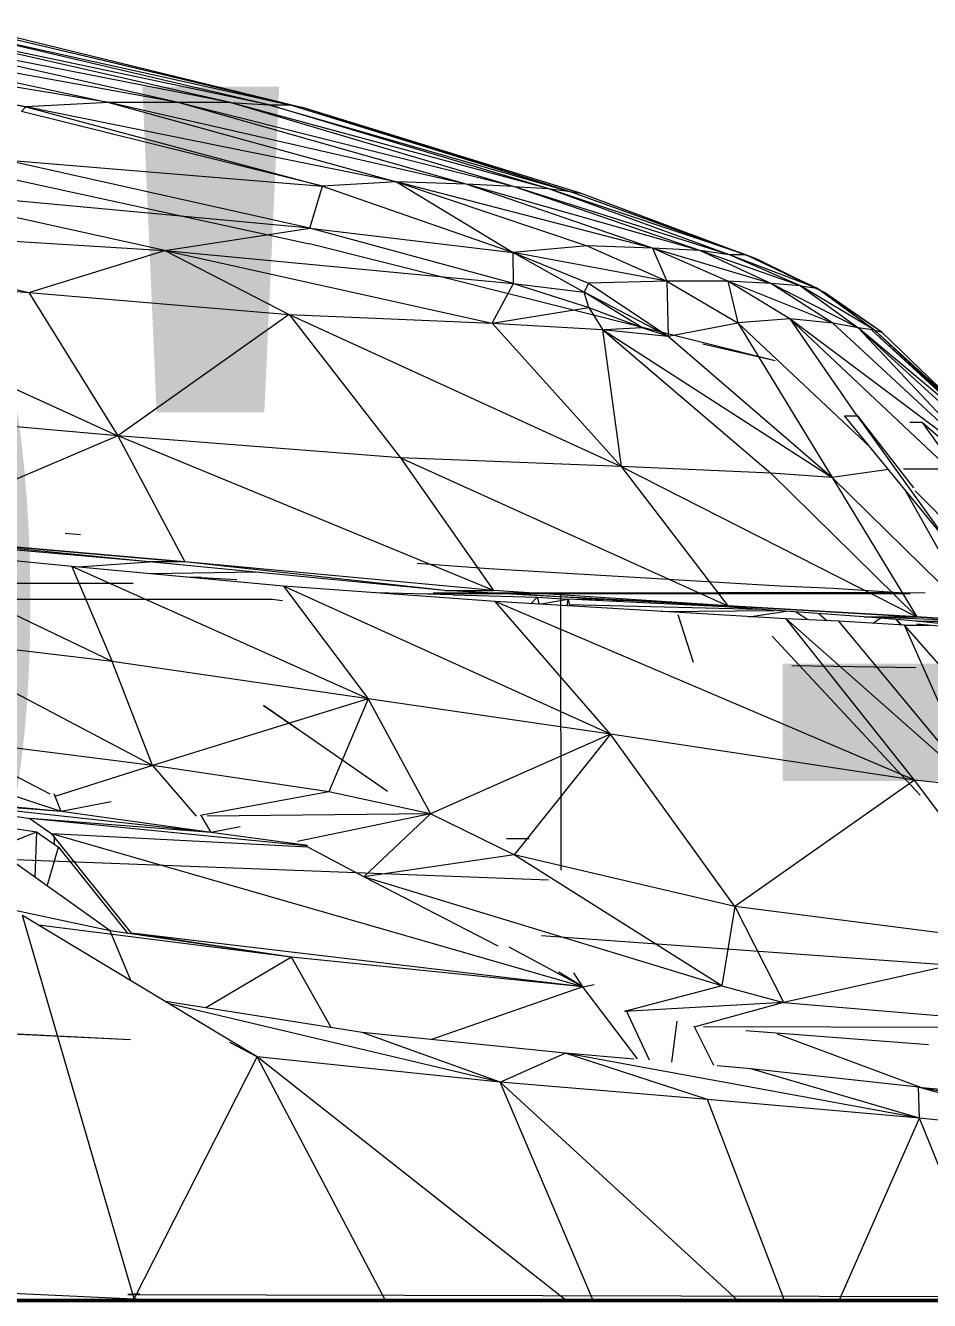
# Model space of a CAD drawing. Header units: inches. Extents: x -4169 to 1833, y -300 to 585.
# Drawn here: x -1926.53 to -1918.68, y 0 to 11.08 of the extents above; entities that cross this region are included whole.
import ezdxf

# ---------------------------------------------------------------- set-up
doc = ezdxf.new("R2010")
doc.units = ezdxf.units.IN
doc.header["$MEASUREMENT"] = 0
doc.linetypes.add('Aligning Line 1_8_', pattern=[0.25, 0.125, -0.125])
doc.linetypes.add('Grid Line 1_2_', pattern=[0.875, 0.5, -0.125, 0.125, -0.125])
for name, color, linetype, lineweight in [('0-1', 7, 'Continuous', 5), ('0-4', 7, 'Continuous', 9), ('A-FLOR-1', 53, 'Continuous', 50), ('A-FLOR-LEVL', 51, 'Continuous', 9), ('A-FLOR-LEVL-1', 51, 'Grid Line 1_2_', 9), ('A-GENM', 5, 'Continuous', 9), ('G-ANNO-SYMB', 111, 'Aligning Line 1_8_', 9), ('G-ANNO-SYMB-2', 147, 'Aligning Line 1_8_', 9)]:
    doc.layers.add(name, color=color, linetype=linetype, lineweight=lineweight)
doc.styles.add('Century Gothic', font='ufonts.com_century-gothic.ttf', dxfattribs={"height": 9})

# ---------------------------------------------------------------- blocks, each defined once
blk = doc.blocks.new('CTR - 2nd Phase_rvt-1-BUILDING SECTION - NORTH_SOUTH THRU PARKING RAMP - LOOKING WEST')
at = {"layer": 'A-FLOR-1'}
blk.add_line((-1910.948, 0), (-1941.224, 0), dxfattribs=at)
at = {"layer": 'A-FLOR-LEVL-1'}
blk.add_line((-4168.714, 0), (-1814.206, 0), dxfattribs=at)
at = {"layer": 'A-FLOR-LEVL', "insert": (-1932.82, 10.551), "char_height": 9, "width": 129.987, "attachment_point": 1, "style": 'Century Gothic'}
blk.add_mtext('0\' - 0" - 1ST FLOOR', dxfattribs=at)
blk = doc.blocks.new('Land_Rover_Evoque_-_SUV_Car_Vehicle_Automobile_13067 - Land Rover EVOQUE_dwg-1230547-BUILDING SECTION - NORTH_SOUTH THRU PARKING RAMP - LOOKING WEST')
at = {"layer": 'A-GENM'}
for p, q in [((-1925.808, 10.413), (-1929.531, 11.026)), ((-1929.531, 11.026), (-1926.529, 10.375)), ((-1925.204, 10.413), (-1928.811, 11.064)), ((-1928.811, 11.064), (-1925.808, 10.413)), ((-1924.754, 10.413), (-1928.168, 11.083)), ((-1925.204, 10.413), (-1928.168, 11.083)), ((-1924.754, 10.413), (-1927.679, 11.082)), ((-1924.418, 10.393), (-1927.679, 11.082)), ((-1924.418, 10.393), (-1927.345, 11.082)), ((-1927.345, 11.082), (-1924.238, 10.392)), ((-1924.238, 10.392), (-1927.127, 11.081)), ((-1927.127, 11.081), (-1924.134, 10.372)), ((-1927.022, 11.08), (-1924.134, 10.372)), ((-1926.529, 10.375), (-1929.569, 10.949)), ((-1930.957, 10.69), (-1924.064, 9.185)), ((-1926.529, 10.375), (-1926.566, 10.336)), ((-1923.949, 9.686), (-1926.566, 10.336)), ((-1925.808, 10.413), (-1926.529, 10.375)), ((-1923.306, 9.724), (-1926.529, 10.375)), ((-1926.529, 10.375), (-1923.949, 9.686)), ((-1922.701, 9.704), (-1925.808, 10.413)), ((-1925.204, 10.413), (-1925.808, 10.413)), ((-1925.808, 10.413), (-1923.306, 9.724)), ((-1922.289, 9.684), (-1925.204, 10.413)), ((-1924.754, 10.413), (-1925.204, 10.413)), ((-1922.701, 9.704), (-1925.204, 10.413)), ((-1922.289, 9.684), (-1924.754, 10.413)), ((-1921.993, 9.665), (-1924.754, 10.413)), ((-1924.754, 10.413), (-1924.418, 10.393)), ((-1921.993, 9.665), (-1924.418, 10.393)), ((-1924.418, 10.393), (-1921.812, 9.644)), ((-1924.418, 10.393), (-1924.238, 10.392)), ((-1921.812, 9.644), (-1924.238, 10.392)), ((-1924.238, 10.392), (-1924.134, 10.372)), ((-1921.708, 9.625), (-1924.134, 10.372)), ((-1921.812, 9.644), (-1924.134, 10.372)), ((-1924.061, 9.32), (-1926.717, 9.914)), ((-1926.717, 9.914), (-1923.949, 9.686)), ((-1925.32, 9.128), (-1927.745, 9.664)), ((-1924.061, 9.32), (-1927.745, 9.664)), ((-1924.061, 9.32), (-1923.949, 9.686)), ((-1923.306, 9.724), (-1923.949, 9.686)), ((-1923.949, 9.686), (-1922.294, 9.11)), ((-1921.083, 9.148), (-1923.306, 9.724)), ((-1922.701, 9.704), (-1923.306, 9.724)), ((-1923.306, 9.724), (-1921.65, 9.167)), ((-1923.306, 9.724), (-1922.294, 9.11)), ((-1920.671, 9.128), (-1922.701, 9.704)), ((-1922.289, 9.684), (-1922.701, 9.704)), ((-1921.083, 9.148), (-1922.701, 9.704)), ((-1920.413, 9.09), (-1922.289, 9.684)), ((-1920.671, 9.128), (-1922.289, 9.684)), ((-1922.289, 9.684), (-1921.993, 9.665)), ((-1920.271, 9.089), (-1921.993, 9.665)), ((-1920.413, 9.09), (-1921.993, 9.665)), ((-1921.993, 9.665), (-1921.812, 9.644)), ((-1920.167, 9.049), (-1921.812, 9.644)), ((-1920.271, 9.089), (-1921.812, 9.644)), ((-1921.812, 9.644), (-1921.708, 9.625)), ((-1920.167, 9.049), (-1921.708, 9.625)), ((-1929.081, 9.357), (-1926.503, 8.763)), ((-1929.081, 9.357), (-1925.32, 9.128)), ((-1925.32, 9.128), (-1924.061, 9.32)), ((-1922.291, 8.841), (-1924.061, 9.32)), ((-1924.061, 9.32), (-1922.294, 9.11)), ((-1926.503, 8.763), (-1925.32, 9.128)), ((-1925.32, 9.128), (-1924.239, 8.572)), ((-1925.32, 9.128), (-1922.476, 8.496)), ((-1925.32, 9.128), (-1922.291, 8.841)), ((-1920.017, 8.169), (-1924.064, 9.185)), ((-1921.65, 9.167), (-1922.294, 9.11)), ((-1922.291, 8.841), (-1922.294, 9.11)), ((-1920.957, 8.861), (-1922.294, 9.11)), ((-1922.294, 9.11), (-1921.639, 8.842)), ((-1922.294, 9.11), (-1921.676, 8.765)), ((-1921.083, 9.148), (-1921.65, 9.167)), ((-1921.643, 9.164), (-1920.957, 8.861)), ((-1920.055, 8.841), (-1921.083, 9.148)), ((-1920.671, 9.128), (-1921.083, 9.148)), ((-1920.429, 8.86), (-1921.083, 9.148)), ((-1921.083, 9.148), (-1920.957, 8.861)), ((-1919.797, 8.821), (-1920.671, 9.128)), ((-1920.413, 9.09), (-1920.671, 9.128)), ((-1920.055, 8.841), (-1920.671, 9.128)), ((-1919.797, 8.821), (-1920.413, 9.09)), ((-1919.654, 8.801), (-1920.413, 9.09)), ((-1920.271, 9.089), (-1920.413, 9.09)), ((-1919.654, 8.801), (-1920.271, 9.089)), ((-1919.589, 8.762), (-1920.271, 9.089)), ((-1920.167, 9.049), (-1920.271, 9.089)), ((-1920.252, 9.08), (-1920.167, 9.049)), ((-1920.223, 9.066), (-1920.167, 9.049)), ((-1919.589, 8.762), (-1920.167, 9.049)), ((-1928.883, 8.954), (-1926.503, 8.763)), ((-1928.883, 8.954), (-1925.728, 7.515)), ((-1926.503, 8.763), (-1924.239, 8.572)), ((-1926.503, 8.763), (-1925.728, 7.515)), ((-1922.476, 8.496), (-1922.291, 8.841)), ((-1922.291, 8.841), (-1921.637, 8.631)), ((-1922.291, 8.841), (-1921.676, 8.765)), ((-1921.639, 8.842), (-1921.676, 8.765)), ((-1921.637, 8.631), (-1921.676, 8.765)), ((-1921.175, 8.458), (-1921.676, 8.765)), ((-1920.945, 8.382), (-1921.676, 8.765)), ((-1920.957, 8.861), (-1921.639, 8.842)), ((-1921.639, 8.842), (-1920.945, 8.382)), ((-1920.429, 8.86), (-1920.957, 8.861)), ((-1920.957, 8.861), (-1920.945, 8.382)), ((-1920.957, 8.861), (-1920.34, 8.497)), ((-1919.516, 8.495), (-1920.429, 8.86)), ((-1920.055, 8.841), (-1920.429, 8.86)), ((-1919.889, 8.534), (-1920.429, 8.86)), ((-1920.429, 8.86), (-1920.34, 8.497)), ((-1919.797, 8.821), (-1920.055, 8.841)), ((-1919.296, 8.456), (-1920.055, 8.841)), ((-1919.516, 8.495), (-1920.055, 8.841)), ((-1919.153, 8.436), (-1919.797, 8.821)), ((-1919.797, 8.821), (-1919.296, 8.456)), ((-1919.797, 8.821), (-1919.654, 8.801)), ((-1919.654, 8.801), (-1919.589, 8.762)), ((-1919.153, 8.436), (-1919.654, 8.801)), ((-1919.089, 8.417), (-1919.654, 8.801)), ((-1919.089, 8.417), (-1919.589, 8.762)), ((-1924.239, 8.572), (-1925.728, 7.515)), ((-1924.239, 8.572), (-1922.476, 8.496)), ((-1924.239, 8.572), (-1921.356, 7.249)), ((-1924.239, 8.572), (-1923.273, 7.325)), ((-1922.476, 8.496), (-1921.637, 8.631)), ((-1921.637, 8.631), (-1921.518, 8.439)), ((-1921.637, 8.631), (-1921.175, 8.458)), ((-1919.889, 8.534), (-1920.34, 8.497)), ((-1918.128, 7.21), (-1919.889, 8.534)), ((-1919.516, 8.495), (-1919.889, 8.534)), ((-1919.889, 8.534), (-1919.308, 7.691)), ((-1919.889, 8.534), (-1918.503, 7.229)), ((-1922.476, 8.496), (-1921.518, 8.439)), ((-1922.476, 8.496), (-1921.356, 7.249)), ((-1921.518, 8.439), (-1920.945, 8.382)), ((-1921.518, 8.439), (-1919.521, 7.153)), ((-1921.518, 8.439), (-1920.054, 7.192)), ((-1921.518, 8.439), (-1921.356, 7.249)), ((-1921.5, 8.44), (-1921.175, 8.458)), ((-1921.175, 8.458), (-1920.945, 8.382)), ((-1920.945, 8.382), (-1920.34, 8.497)), ((-1919.188, 7.415), (-1920.34, 8.497)), ((-1920.34, 8.497), (-1919.521, 7.153)), ((-1919.296, 8.456), (-1919.516, 8.495)), ((-1918.128, 7.21), (-1919.516, 8.495)), ((-1919.153, 8.436), (-1919.296, 8.456)), ((-1918.384, 7.689), (-1919.296, 8.456)), ((-1919.296, 8.456), (-1918.403, 7.641)), ((-1919.296, 8.456), (-1918.128, 7.21)), ((-1919.177, 8.435), (-1917.788, 7.168)), ((-1919.177, 8.435), (-1917.778, 7.15)), ((-1919.153, 8.436), (-1918.32, 7.675)), ((-1919.153, 8.436), (-1917.778, 7.15)), ((-1919.153, 8.436), (-1919.089, 8.417)), ((-1920.945, 8.382), (-1919.521, 7.153)), ((-1917.778, 7.15), (-1919.089, 8.417)), ((-1920.017, 8.169), (-1920.644, 8.312)), ((-1925.728, 7.515), (-1928.262, 7.744)), ((-1918.487, 6.558), (-1919.414, 7.691)), ((-1919.414, 7.691), (-1919.302, 7.691)), ((-1919.302, 7.691), (-1918.815, 7.065)), ((-1918.487, 6.558), (-1919.302, 7.691)), ((-1918.739, 7.632), (-1918.845, 7.632)), ((-1917.584, 6.615), (-1918.739, 7.632)), ((-1918.739, 7.632), (-1918.601, 7.439)), ((-1925.728, 7.515), (-1927.759, 6.65)), ((-1923.273, 7.325), (-1925.728, 7.515)), ((-1922.463, 6.173), (-1925.728, 7.515)), ((-1925.728, 7.515), (-1925.148, 6.421)), ((-1921.356, 7.249), (-1923.273, 7.325)), ((-1923.273, 7.325), (-1920.429, 6.039)), ((-1923.273, 7.325), (-1922.463, 6.173)), ((-1920.054, 7.192), (-1921.356, 7.249)), ((-1921.356, 7.249), (-1920.429, 6.039)), ((-1921.356, 7.249), (-1918.784, 5.944)), ((-1919.032, 7.224), (-1919.521, 7.153)), ((-1918.9, 7.23), (-1918.503, 7.229)), ((-1919.521, 7.153), (-1920.054, 7.192)), ((-1920.054, 7.192), (-1918.784, 5.944)), ((-1919.521, 7.153), (-1918.784, 5.944)), ((-1919.521, 7.153), (-1918.25, 5.905)), ((-1918.892, 7.053), (-1918.25, 5.905)), ((-1918.801, 7.038), (-1917.643, 5.867)), ((-1927.759, 6.65), (-1925.148, 6.421)), ((-1925.148, 6.421), (-1927.759, 6.65)), ((-1925.457, 6.421), (-1927.759, 6.65)), ((-1926.187, 6.67), (-1926.052, 6.657)), ((-1925.457, 6.421), (-1928.068, 6.649)), ((-1926.128, 6.38), (-1927.853, 6.551)), ((-1925.778, 5.554), (-1927.853, 6.551)), ((-1924.288, 6.209), (-1926.128, 6.38)), ((-1923.554, 5.229), (-1926.128, 6.38)), ((-1926.128, 6.38), (-1925.778, 5.554)), ((-1925.457, 6.419), (-1926.075, 6.375)), ((-1922.886, 6.173), (-1925.457, 6.421)), ((-1925.148, 6.421), (-1925.457, 6.421)), ((-1924.527, 6.331), (-1925.438, 6.316)), ((-1922.463, 6.173), (-1925.148, 6.421)), ((-1922.463, 6.173), (-1925.148, 6.421)), ((-1922.886, 6.173), (-1925.148, 6.421)), ((-1923.128, 6.41), (-1922.504, 6.364)), ((-1922.504, 6.364), (-1919.973, 6.212)), ((-1926.065, 6.233), (-1927.214, 6.232)), ((-1925.597, 6.233), (-1926.065, 6.233)), ((-1925.002, 6.286), (-1925.129, 6.287)), ((-1925.002, 6.286), (-1924.695, 6.267)), ((-1922.449, 6.076), (-1924.288, 6.209)), ((-1921.447, 4.924), (-1924.288, 6.209)), ((-1924.288, 6.209), (-1923.554, 5.229)), ((-1919.973, 6.212), (-1919.513, 6.193)), ((-1922.815, 6.134), (-1923.485, 6.151)), ((-1923.116, 6.142), (-1918.843, 6.146)), ((-1923.116, 6.142), (-1919.613, 6.145)), ((-1922.988, 6.151), (-1918.714, 6.155)), ((-1922.988, 6.151), (-1922.517, 6.152)), ((-1920.855, 6.058), (-1922.886, 6.173)), ((-1920.429, 6.039), (-1922.886, 6.173)), ((-1922.886, 6.173), (-1922.463, 6.173)), ((-1922.815, 6.134), (-1922.085, 6.115)), ((-1920.429, 6.039), (-1922.463, 6.173)), ((-1920.429, 6.039), (-1922.463, 6.173)), ((-1922.141, 6.057), (-1922.085, 6.115)), ((-1922.085, 6.115), (-1922.067, 6.053)), ((-1922.085, 6.115), (-1922.067, 6.053)), ((-1922.085, 6.115), (-1921.816, 6.096)), ((-1922.053, 6.057), (-1921.816, 6.096)), ((-1921.974, 6.148), (-1921.991, 6.143)), ((-1921.881, 6.152), (-1921.878, 3.741)), ((-1921.823, 6.038), (-1921.816, 6.096)), ((-1921.823, 6.038), (-1921.816, 6.096)), ((-1920.449, 6.029), (-1921.816, 6.096)), ((-1921.816, 6.096), (-1921.804, 6.037)), ((-1921.816, 6.096), (-1921.804, 6.037)), ((-1921.606, 6.1), (-1921.731, 6.092)), ((-1920.519, 6.153), (-1918.942, 6.155)), ((-1919.513, 6.193), (-1918.942, 6.155)), ((-1924.389, 6.094), (-1927.239, 6.093)), ((-1924.297, 6.081), (-1924.389, 6.094)), ((-1919.922, 5.925), (-1922.449, 6.076)), ((-1918.805, 4.523), (-1922.449, 6.076)), ((-1921.447, 4.924), (-1922.449, 6.076)), ((-1921.806, 6.05), (-1920.151, 6.008)), ((-1921.5, 6.094), (-1921.633, 6.087)), ((-1921.314, 6.084), (-1921.473, 6.079)), ((-1921.008, 5.99), (-1920.025, 5.999)), ((-1919.245, 5.943), (-1920.855, 6.058)), ((-1918.784, 5.944), (-1920.855, 6.058)), ((-1920.855, 6.058), (-1920.429, 6.039)), ((-1920.429, 6.039), (-1918.784, 5.944)), ((-1918.784, 5.944), (-1920.429, 6.039)), ((-1920.241, 5.944), (-1919.921, 5.991)), ((-1919.733, 5.917), (-1919.839, 5.986)), ((-1919.733, 5.917), (-1919.839, 5.986)), ((-1920.725, 5.547), (-1920.858, 5.961)), ((-1920.824, 5.854), (-1920.858, 5.961)), ((-1919.463, 5.906), (-1919.922, 5.925)), ((-1918.269, 4.466), (-1919.922, 5.925)), ((-1918.805, 4.523), (-1919.922, 5.925)), ((-1919.637, 5.971), (-1919.566, 5.91)), ((-1919.637, 5.971), (-1919.566, 5.91)), ((-1918.893, 5.869), (-1919.463, 5.906)), ((-1918.269, 4.466), (-1919.463, 5.906)), ((-1919.245, 5.943), (-1918.784, 5.944)), ((-1918.789, 5.905), (-1919.245, 5.943)), ((-1918.25, 5.905), (-1919.245, 5.943)), ((-1919.098, 5.931), (-1919.167, 5.886)), ((-1918.966, 5.92), (-1918.923, 5.87)), ((-1918.962, 5.919), (-1918.916, 5.87)), ((-1918.414, 5.866), (-1918.789, 5.905)), ((-1917.643, 5.867), (-1918.789, 5.905)), ((-1918.789, 5.905), (-1918.25, 5.905)), ((-1918.785, 5.883), (-1918.527, 5.858)), ((-1918.784, 5.944), (-1918.25, 5.905)), ((-1918.25, 5.905), (-1918.784, 5.944)), ((-1925.429, 4.651), (-1927.543, 5.763)), ((-1925.778, 5.554), (-1927.543, 5.763)), ((-1920.043, 5.776), (-1918.755, 4.392)), ((-1918.893, 5.869), (-1918.667, 5.869)), ((-1917.662, 4.467), (-1918.893, 5.869)), ((-1918.269, 4.466), (-1918.893, 5.869)), ((-1923.554, 5.229), (-1925.778, 5.554)), ((-1925.429, 4.651), (-1925.778, 5.554)), ((-1919.872, 5.519), (-1918.794, 5.501)), ((-1923.554, 5.229), (-1925.429, 4.651)), ((-1923.554, 5.229), (-1923.895, 4.421)), ((-1921.447, 4.924), (-1923.554, 5.229)), ((-1923.554, 5.229), (-1923.013, 4.23)), ((-1923.385, 4.424), (-1924.464, 5.172)), ((-1924.464, 5.172), (-1924.156, 4.961)), ((-1925.429, 4.651), (-1927.232, 4.88)), ((-1927.232, 4.88), (-1926.321, 4.405)), ((-1921.447, 4.924), (-1923.013, 4.23)), ((-1921.447, 4.924), (-1922.284, 3.875)), ((-1918.805, 4.523), (-1921.447, 4.924)), ((-1920.367, 3.425), (-1921.447, 4.924)), ((-1925.429, 4.651), (-1926.275, 4.382)), ((-1923.895, 4.421), (-1925.429, 4.651)), ((-1925.429, 4.651), (-1925.049, 4.21)), ((-1921.985, 3.653), (-1943.54, 4.483)), ((-1926.221, 4.25), (-1926.904, 4.477)), ((-1918.805, 4.523), (-1920.367, 3.425)), ((-1918.269, 4.466), (-1918.805, 4.523)), ((-1917.726, 3.083), (-1918.805, 4.523)), ((-1925.796, 3.213), (-1927.412, 4.364)), ((-1926.221, 4.25), (-1927.412, 4.364)), ((-1926.221, 4.25), (-1927.381, 4.343)), ((-1924.917, 4.068), (-1927.369, 4.334)), ((-1926.221, 4.25), (-1926.283, 4.403)), ((-1925.786, 4.336), (-1926.221, 4.25)), ((-1923.895, 4.421), (-1924.995, 4.22)), ((-1923.013, 4.23), (-1923.895, 4.421)), ((-1927.349, 4.319), (-1926.495, 4.191)), ((-1924.917, 4.068), (-1926.221, 4.25)), ((-1924.917, 4.068), (-1925.007, 4.221)), ((-1923.013, 4.23), (-1924.952, 4.211)), ((-1923.013, 4.23), (-1924.167, 3.99)), ((-1923.013, 4.23), (-1923.591, 3.682)), ((-1922.284, 3.875), (-1923.013, 4.23)), ((-1927.157, 4.183), (-1926.435, 4.075)), ((-1926.495, 4.191), (-1926.303, 4.057)), ((-1924.096, 3.952), (-1926.495, 4.191)), ((-1924.917, 4.068), (-1926.495, 4.191)), ((-1924.666, 4.117), (-1924.917, 4.068)), ((-1926.776, 3.937), (-1926.435, 4.075)), ((-1926.435, 4.075), (-1926.451, 3.68)), ((-1926.435, 4.075), (-1926.244, 3.941)), ((-1925.611, 3.193), (-1926.303, 4.057)), ((-1921.689, 2.726), (-1926.303, 4.057)), ((-1924.078, 3.942), (-1926.303, 4.057)), ((-1926.283, 4.032), (-1926.283, 3.968)), ((-1924.082, 3.956), (-1924.917, 4.068)), ((-1922.155, 4.012), (-1922.352, 4.012)), ((-1926.344, 3.603), (-1926.244, 3.941)), ((-1926.244, 3.941), (-1925.648, 3.196)), ((-1923.591, 3.682), (-1924.109, 3.959)), ((-1922.284, 3.875), (-1923.591, 3.682)), ((-1920.367, 3.425), (-1922.284, 3.875)), ((-1920.48, 2.734), (-1922.284, 3.875)), ((-1922.424, 3.08), (-1923.591, 3.682)), ((-1920.48, 2.734), (-1923.591, 3.682)), ((-1925.796, 3.213), (-1926.664, 3.399)), ((-1924.518, 2.119), (-1926.556, 3.347)), ((-1925.587, 0.015), (-1926.556, 3.347)), ((-1920.367, 3.425), (-1920.48, 2.734)), ((-1917.726, 3.083), (-1920.367, 3.425)), ((-1920.367, 3.425), (-1919.944, 2.593)), ((-1924.221, 2.983), (-1926.419, 3.264)), ((-1924.221, 2.983), (-1925.796, 3.213)), ((-1925.616, 2.781), (-1925.796, 3.213)), ((-1921.689, 2.726), (-1925.611, 3.193)), ((-1924.221, 2.983), (-1925.611, 3.193)), ((-1922.048, 3.173), (-1918.002, 2.88)), ((-1921.689, 2.726), (-1922.328, 3.072)), ((-1917.726, 3.083), (-1919.943, 2.59)), ((-1924.221, 2.983), (-1924.964, 2.545)), ((-1921.689, 2.726), (-1924.221, 2.983)), ((-1923.875, 2.373), (-1924.221, 2.983)), ((-1921.689, 2.726), (-1921.897, 2.854)), ((-1921.689, 2.726), (-1921.767, 2.849)), ((-1921.689, 2.726), (-1923.003, 2.269)), ((-1921.689, 2.726), (-1921.589, 2.748)), ((-1921.212, 2.101), (-1921.689, 2.726)), ((-1920.48, 2.734), (-1921.326, 2.513)), ((-1920.48, 2.734), (-1919.943, 2.59)), ((-1925.62, 2.267), (-1931.983, 2.568)), ((-1925.62, 2.267), (-1931.933, 2.572)), ((-1923.605, 2.33), (-1925.316, 2.6)), ((-1923.605, 2.33), (-1925.316, 2.6)), ((-1922.407, 1.899), (-1925.28, 2.578)), ((-1919.943, 2.59), (-1921.326, 2.513)), ((-1919.943, 2.59), (-1920.712, 2.378)), ((-1919.943, 2.59), (-1917.341, 2.372)), ((-1921.108, 2.088), (-1921.312, 2.523)), ((-1921.84, 2.149), (-1923.605, 2.33)), ((-1922.407, 1.899), (-1923.605, 2.33)), ((-1921.84, 2.149), (-1923.605, 2.33)), ((-1920.871, 2.427), (-1920.917, 2.073)), ((-1920.723, 2.387), (-1920.552, 2.047)), ((-1917.341, 2.372), (-1920.638, 2.378)), ((-1918.683, 2.222), (-1920.271, 2.345)), ((-1924.518, 2.119), (-1924.756, 2.244)), ((-1918.751, 1.851), (-1919.996, 2.314)), ((-1925.587, 0.015), (-1924.518, 2.119)), ((-1923.402, 0), (-1924.518, 2.119)), ((-1921.832, 0), (-1924.518, 2.119)), ((-1922.407, 1.899), (-1924.518, 2.119)), ((-1922.407, 1.899), (-1921.84, 2.149)), ((-1921.241, 2.099), (-1921.84, 2.149)), ((-1918.761, 1.585), (-1921.84, 2.149)), ((-1920.604, 1.747), (-1921.84, 2.149)), ((-1921.241, 2.099), (-1921.84, 2.149)), ((-1920.229, 2.015), (-1920.521, 2.04)), ((-1920.229, 2.015), (-1920.521, 2.04)), ((-1918.772, 1.853), (-1920.229, 2.015)), ((-1918.761, 1.585), (-1920.229, 2.015)), ((-1918.772, 1.853), (-1920.229, 2.015)), ((-1921.597, 0), (-1922.407, 1.899)), ((-1920.341, 0), (-1922.407, 1.899)), ((-1920.604, 1.747), (-1922.407, 1.899)), ((-1918.772, 1.853), (-1917.393, 1.728)), ((-1917.152, 1.413), (-1918.772, 1.853)), ((-1918.761, 1.585), (-1918.772, 1.853)), ((-1918.772, 1.853), (-1915.926, 1.384)), ((-1918.772, 1.853), (-1917.393, 1.728)), ((-1919.934, 0), (-1920.604, 1.747)), ((-1918.761, 1.585), (-1920.604, 1.747)), ((-1919.459, 0), (-1918.761, 1.585)), ((-1918.124, 0), (-1918.761, 1.585)), ((-1917.152, 1.413), (-1918.761, 1.585)), ((-1928.087, 0.129), (-1925.587, 0.015)), ((-1925.59, 0.055), (-1925.641, 0.051)), ((-1925.641, 0.051), (-1914.539, 0.026)), ((-1925.537, 0.059), (-1925.59, 0.055)), ((-1925.473, 0), (-1925.587, 0.015))]:
    blk.add_line(p, q, dxfattribs=at)
blk = doc.blocks.new('Land_Rover_Evoque_-_SUV_Car_Vehicle_Automobile_13067 - Land_Rover_Evoque_-_SUV_Car_Vehicle_Automobile_13067-1230553-BUILDING SECTION - NORTH_SOUTH THRU PARKING RAMP - LOOKING WEST')
blk.add_blockref('Land_Rover_Evoque_-_SUV_Car_Vehicle_Automobile_13067 - Land Rover EVOQUE_dwg-1230547-BUILDING SECTION - NORTH_SOUTH THRU PARKING RAMP - LOOKING WEST', (0, 0))
blk = doc.blocks.new('CTR  - Topography_rvt-1-BUILDING SECTION - NORTH_SOUTH THRU PARKING RAMP - LOOKING WEST')
at = {"layer": 'A-FLOR-LEVL-1'}
blk.add_line((-4168.714, 0), (-1814.206, 0), dxfattribs=at)
at = {"layer": 'G-ANNO-SYMB-2'}
blk.add_line((-1910.948, 0), (-4072.052, 0), dxfattribs=at)
at = {"layer": '0-4'}
blk.add_blockref('Land_Rover_Evoque_-_SUV_Car_Vehicle_Automobile_13067 - Land_Rover_Evoque_-_SUV_Car_Vehicle_Automobile_13067-1230553-BUILDING SECTION - NORTH_SOUTH THRU PARKING RAMP - LOOKING WEST', (0, 0), dxfattribs=at)
at = {"layer": 'A-FLOR-LEVL', "insert": (-1932.82, 10.551), "char_height": 9, "width": 129.987, "attachment_point": 1, "style": 'Century Gothic'}
blk.add_mtext('0\' - 0" - 1ST FLOOR', dxfattribs=at)
blk = doc.blocks.new('CTR - 1st Phase - Common Walls_rvt-1-BUILDING SECTION - NORTH_SOUTH THRU PARKING RAMP - LOOKING WEST')
at = {"layer": 'A-FLOR-LEVL-1'}
blk.add_line((-4168.714, 0), (-1814.206, 0), dxfattribs=at)
at = {"layer": 'G-ANNO-SYMB-2'}
blk.add_line((-1910.948, 0), (-4072.052, 0), dxfattribs=at)
at = {"layer": 'A-FLOR-LEVL', "insert": (-1932.82, 10.551), "char_height": 9, "width": 129.987, "attachment_point": 1, "style": 'Century Gothic'}
blk.add_mtext('0\' - 0" - 1ST FLOOR', dxfattribs=at)

msp = doc.modelspace()

# ---------------------------------------------------------------- linework, layer by layer
at = {"layer": 'A-FLOR-LEVL-1'}
msp.add_line((-4167.9645, 0), (-1814.099, 0), dxfattribs=at)
at = {"layer": 'G-ANNO-SYMB'}
msp.add_line((-1910.9479, 0), (-4072.0519, 0), dxfattribs=at)

# ---------------------------------------------------------------- block references
at = {"layer": '0-1'}
for name in ['CTR - 2nd Phase_rvt-1-BUILDING SECTION - NORTH_SOUTH THRU PARKING RAMP - LOOKING WEST', 'CTR - 1st Phase - Common Walls_rvt-1-BUILDING SECTION - NORTH_SOUTH THRU PARKING RAMP - LOOKING WEST', 'CTR  - Topography_rvt-1-BUILDING SECTION - NORTH_SOUTH THRU PARKING RAMP - LOOKING WEST']:
    msp.add_blockref(name, (0, 0), dxfattribs=at)

# ---------------------------------------------------------------- texts
at = {"layer": 'A-FLOR-LEVL', "insert": (-1932.7122, 10.5508), "char_height": 9, "width": 129.987, "attachment_point": 1, "style": 'Century Gothic'}
msp.add_mtext('0\' - 0" - 1ST FLOOR', dxfattribs=at)

doc.saveas('drawing.dxf')
